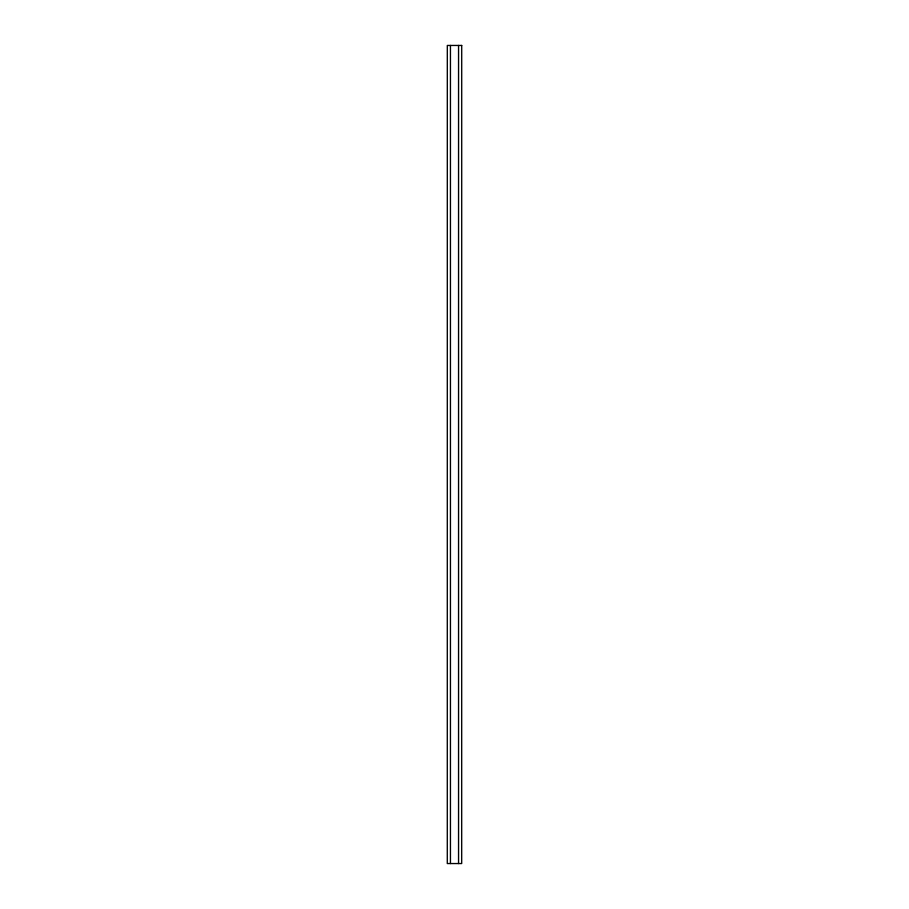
<?xml version="1.0" encoding="UTF-8"?>
<svg xmlns="http://www.w3.org/2000/svg" width="909" height="909" viewBox="0 0 909 909"><rect width="100%" height="100%" fill="white"/><g stroke="black" fill="none" stroke-linecap="round" stroke-linejoin="round"><path stroke-width="1.36" d="M458.556 45.45L458.556 863.55M450.444 45.45L450.444 863.55M461.692 45.45L447.308 45.45L447.285 863.55L461.692 863.55L461.715 45.45"/></g></svg>
